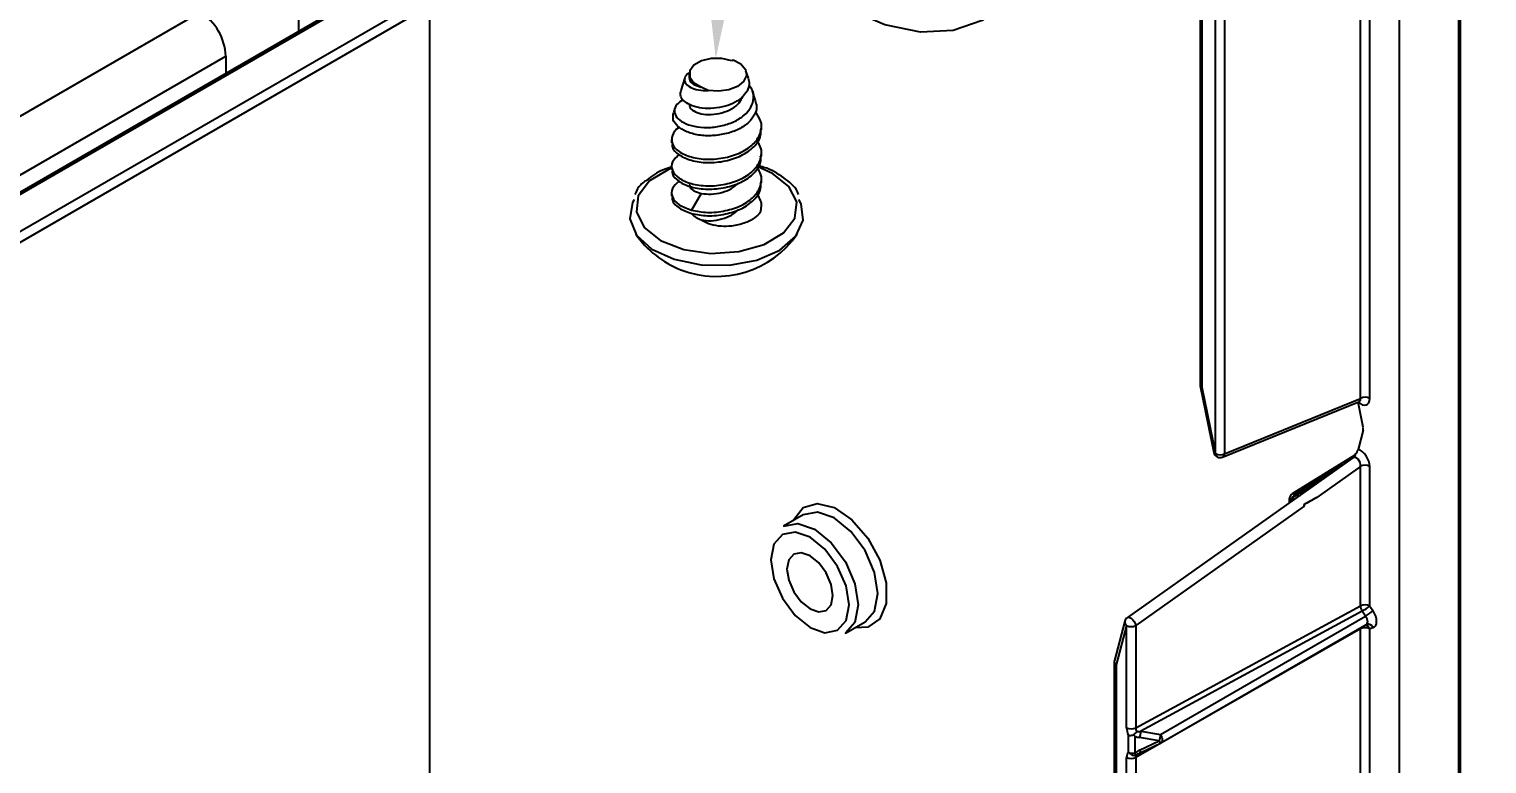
# Model space of a CAD drawing. Extents: x 0 to 6.45, y -6.24 to 0.
# Drawn here: x 2.409 to 4.65, y -3.379 to -2.25 of the extents above; entities that cross this region are included whole.
import ezdxf
from ezdxf import colors
from ezdxf.entities.mleader import LeaderData, LeaderLine
from ezdxf.math import Vec2, Vec3

# ---------------------------------------------------------------- set-up
doc = ezdxf.new("R2010")
doc.units = 0
doc.header["$LTSCALE"] = 0.5
doc.header["$MEASUREMENT"] = 0
for name, color, linetype in [('End Cap', 92, 'CONTINUOUS'), ('FAB DWG', 221, 'CONTINUOUS'), ('Hardware', 242, 'CONTINUOUS'), ('Housing', 150, 'CONTINUOUS')]:
    doc.layers.add(name, color=color, linetype=linetype)
doc.styles.get("Standard").update_dxf_attribs({"font": 'arial.ttf'})

msp = doc.modelspace()

# ---------------------------------------------------------------- linework, layer by layer
at = {"layer": 'End Cap', "transparency": 16777216}
for p, q in [((4.6098, -4.4366), (4.6098, -1.2966)), ((4.607, -4.4406), (4.607, -1.3006)), ((4.5161, -4.4641), (4.5161, -1.3531)), ((4.456, -2.8175), (4.456, -1.7382)), ((4.47, -1.7383), (4.47, -2.8176)), ((4.2331, -2.9024), (4.2331, -1.9019)), ((4.2471, -1.902), (4.2471, -2.9025)), ((2.824, -2.253), (2.824, -2.0346)), ((4.2093, -2.0225), (4.2093, -2.7963)), ((4.2122, -2.0265), (4.2122, -2.8004)), ((3.4917, -2.297), (3.4894, -2.2989)), ((4.2095, -2.7983), (4.2303, -2.9004)), ((4.2122, -2.8004), (4.2331, -2.9024)), ((4.2439, -2.9076), (4.4542, -2.822)), ((4.2471, -2.9025), (4.456, -2.8175)), ((4.46, -2.8619), (4.4521, -2.823)), ((4.46, -2.8661), (4.4521, -2.8958)), ((4.4441, -2.909), (4.0977, -3.1542)), ((4.4474, -2.9047), (4.351, -2.9643)), ((4.4446, -2.9084), (4.444, -2.909)), ((4.429, -2.9196), (4.3561, -2.9647)), ((4.456, -2.9219), (4.3886, -2.9696)), ((4.398, -2.9402), (4.4126, -2.9313)), ((4.456, -3.1363), (4.456, -2.9219)), ((4.47, -2.9219), (4.47, -3.1364)), ((4.3463, -2.9728), (4.3463, -2.9782)), ((4.348, -2.9761), (4.3485, -2.9767)), ((4.3501, -2.9715), (4.351, -2.9704)), ((4.3561, -2.9647), (4.3581, -2.9659)), ((4.3886, -2.9696), (4.3695, -2.9806)), ((3.5993, -2.9965), (3.5692, -3.0138)), ((4.3695, -2.9831), (4.1104, -3.1665)), ((4.3692, -2.9804), (4.3695, -2.9806)), ((4.3695, -2.9806), (4.3695, -2.9831)), ((4.1104, -3.3238), (4.456, -3.1363)), ((4.47, -3.1364), (4.4752, -3.144)), ((4.4586, -3.1445), (4.1181, -3.3291)), ((4.1483, -3.3342), (4.4638, -3.1521)), ((4.4638, -3.1521), (4.4586, -3.1445)), ((3.6642, -3.1784), (3.6943, -3.161)), ((4.0938, -3.1598), (4.0776, -3.2202)), ((4.0964, -3.1665), (4.0802, -3.2269)), ((4.0964, -3.3237), (4.0964, -3.1665)), ((4.1104, -3.1665), (4.1104, -3.3238)), ((4.456, -3.1715), (4.1104, -3.3694)), ((4.149, -3.3469), (4.4645, -3.1648)), ((4.456, -3.7488), (4.456, -3.1715)), ((4.4646, -3.1648), (4.4652, -3.1645)), ((4.4752, -3.1699), (4.47, -3.1715)), ((4.47, -3.1715), (4.47, -3.7488)), ((4.0773, -3.2228), (4.0773, -4.0379)), ((4.0802, -3.2269), (4.0802, -4.0419)), ((4.0992, -3.3611), (4.0992, -3.3352)), ((4.1089, -3.3367), (4.1089, -3.3626)), ((4.1466, -3.3438), (4.1164, -3.3387)), ((4.1181, -3.3291), (4.1483, -3.3342)), ((4.1164, -3.3583), (4.1466, -3.3438)), ((4.1182, -3.3617), (4.1483, -3.3473)), ((4.0964, -3.9361), (4.0964, -3.3693)), ((4.1104, -3.3694), (4.1104, -3.9362)), ((4.1181, -3.3616), (4.1182, -3.3617))]:
    msp.add_line(p, q, dxfattribs=at)
at = {"layer": 'End Cap', "transparency": 16777216, "flags": 128}
for points in [[(3.8749, -1.7043), (3.9122, -1.7752), (3.9416, -1.8489), (3.9617, -1.9225), (3.9719, -1.9934), (3.9719, -2.0595), (3.9617, -2.1187), (3.9416, -2.169), (3.9122, -2.2088), (3.8746, -2.2368), (3.8298, -2.2522), (3.7794, -2.2544), (3.7249, -2.2434), (3.6682, -2.2195), (3.611, -2.1835), (3.5929, -2.1697)], [(4.398, -2.9402), (4.3991, -2.9408), (4.3991, -2.9408)], [(3.584, -3.0053), (3.5846, -3.0037), (3.599, -2.9852), (3.6208, -2.9788), (3.647, -2.9853), (3.6742, -3.0039), (3.6986, -3.0321), (3.717, -3.066), (3.7268, -3.101), (3.7268, -3.1326), (3.717, -3.1562), (3.6986, -3.1689), (3.679, -3.1699)], [(3.6943, -3.161), (3.6943, -3.161), (3.7088, -3.1443), (3.714, -3.1175), (3.7088, -3.0849), (3.6943, -3.0513), (3.6725, -3.0219), (3.6468, -3.0012), (3.6211, -2.9922), (3.5993, -2.9965)], [(3.6698, -3.1349), (3.6652, -3.1057), (3.6522, -3.0756), (3.6327, -3.0493), (3.6097, -3.0308), (3.5867, -3.0228), (3.5672, -3.0266), (3.5541, -3.0416), (3.5496, -3.0655), (3.5541, -3.0947), (3.5672, -3.1247), (3.5867, -3.151), (3.6097, -3.1696), (3.6327, -3.1776), (3.6522, -3.1738), (3.6652, -3.1588), (3.6698, -3.1349)], [(3.5692, -3.0138), (3.591, -3.0096), (3.6167, -3.0185), (3.6424, -3.0393), (3.6642, -3.0687), (3.6788, -3.1022), (3.6839, -3.1349)], [(3.645, -3.1206), (3.6423, -3.1034), (3.6347, -3.0857), (3.6232, -3.0703), (3.6097, -3.0594), (3.5961, -3.0547), (3.5847, -3.0569), (3.577, -3.0657), (3.5743, -3.0798), (3.577, -3.097), (3.5847, -3.1146), (3.5961, -3.1301), (3.6097, -3.141), (3.6232, -3.1457), (3.6347, -3.1435), (3.6423, -3.1347), (3.645, -3.1206)], [(3.6839, -3.1349), (3.6788, -3.1616), (3.6642, -3.1784), (3.6642, -3.1784)], [(4.0977, -3.1542), (4.0988, -3.1538), (4.101, -3.1541), (4.1034, -3.1554), (4.1059, -3.1577), (4.108, -3.1605), (4.1096, -3.1636), (4.1104, -3.1665)], [(4.4638, -3.1521), (4.465, -3.1541), (4.4659, -3.1561), (4.4664, -3.1582), (4.4666, -3.1602), (4.4664, -3.1619), (4.4659, -3.1634), (4.465, -3.1644), (4.4645, -3.1648)], [(4.4752, -3.1699), (4.4775, -3.1687), (4.4793, -3.1666), (4.4804, -3.1637), (4.4807, -3.1602), (4.4804, -3.1563), (4.4793, -3.1521), (4.4775, -3.148), (4.4752, -3.144)], [(4.1483, -3.3342), (4.1495, -3.3362), (4.1503, -3.3383), (4.1509, -3.3404), (4.1511, -3.3423), (4.1509, -3.3441), (4.1503, -3.3455), (4.1495, -3.3466), (4.149, -3.3469)]]:
    msp.add_lwpolyline(points, dxfattribs=at)
at = {"layer": 'End Cap', "transparency": 16777216}
for centre, radius, start, end in [((4.2193, -2.7963), 0.01, 180, 191.5647), ((4.2142, -2.7959), 0.00494, 185.0787, 246.2415), ((4.2125, -2.7972), 0.00323, 200.668, 264.7132), ((4.4629, -2.8312), 0.0154, 62.6565, 116.7662), ((4.2401, -2.8984), 0.01, 191.5647, 292.1465), ((4.2334, -2.8992), 0.00323, 200.668, 264.7132), ((4.2401, -2.8887), 0.0154, 242.6565, 296.7662), ((4.2414, -2.9025), 0.00566, 296.0173, 0.2409), ((4.4629, -2.9356), 0.0154, 62.6565, 116.7662), ((4.3563, -2.9728), 0.01, 121.7291, 180), ((4.3506, -2.9726), 0.0043, 182.7022, 234.0979), ((4.3621, -2.9798), 0.0146, 145.2176, 165.0847), ((4.3426, -2.9796), 0.0111, 30.2078, 46.9629), ((4.3532, -2.9688), 0.00501, 54.4735, 116.3416), ((4.3642, -2.9771), 0.0148, 122.837, 153.0094), ((4.3412, -2.98), 0.0137, 29.2314, 44.5363), ((4.3612, -2.9608), 0.00592, 239.4413, 287.6716), ((4.4629, -3.1501), 0.0154, 62.6565, 116.7662), ((4.4711, -3.1359), 0.0152, 181.5623, 214.3777), ((4.4214, -3.08), 0.0744, 299.9931, 310.7456), ((4.1034, -3.1624), 0.01, 125.2969, 165.0011), ((4.4266, -3.0876), 0.0744, 299.9931, 310.7456), ((4.1005, -3.161), 0.00685, 169.7358, 232.6806), ((4.1035, -3.1528), 0.0154, 242.6565, 296.7662), ((4.4635, -3.1713), 0.00752, 166.7136, 181.3656), ((4.4629, -3.1852), 0.0154, 62.6565, 116.7662), ((4.4612, -3.1752), 0.00954, 22.8097, 81.1188), ((4.4671, -3.1729), 0.00867, 20.1626, 102.7357), ((4.0873, -3.2228), 0.01, 165.0011, 180), ((4.0822, -3.2223), 0.00494, 185.0787, 246.2415), ((4.0843, -3.2214), 0.00685, 169.7358, 232.6806), ((4.1035, -3.31), 0.0154, 242.6565, 296.7662), ((4.0949, -3.3299), 0.0232, 337.7408, 1.9215), ((4.1251, -3.335), 0.0232, 337.7408, 1.9215), ((4.1063, -3.3475), 0.0154, 242.6428, 279.7711), ((4.1079, -3.356), 0.0101, 210.6572, 293.2771), ((4.1704, -3.3332), 0.0595, 204.851, 208.5613), ((4.2006, -3.3188), 0.0595, 204.851, 208.5613), ((4.144, -3.3382), 0.01, 295.595, 299.9973), ((4.1035, -3.3556), 0.0154, 242.6565, 296.7662), ((4.1158, -3.3577), 0.00847, 215.1978, 242.4892)]:
    msp.add_arc(centre, radius, start, end, dxfattribs=at)
for centre, major_axis, ratio, start_param, end_param in [((4.4559, -2.8094), (-0.0099, 0.0175), 0.576016, 2.094048, 3.934446), ((4.4488, -2.8134), (-0.00592, 0.00831), 0.506162, 3.022569, 3.89038), ((4.4532, -2.8601), (-0.005, 0.00866), 0.577382, 3.66515, 4.188667), ((4.4488, -2.9179), (-0.00377, 0.00943), 0.657617, 4.035457, 6.439785), ((4.4559, -2.9138), (-0.0099, 0.0175), 0.578664, 3.936819, 5.777217), ((4.4443, -2.9293), (0.1266, 0.0722), 0.096871, 1.889167, 2.261918), ((4.3816, -2.9654), (0.0633, 0.0361), 0.096871, 4.459728, 4.766657), ((4.3624, -2.979), (-0.00495, 0.00873), 0.578664, 3.936819, 4.243748), ((4.1105, -3.3319), (-0.01, 0.0173), 0.577247, 0.7853, 1.433193), ((4.1407, -3.3222), (0.0398, 0.0069), 0.399844, 3.720358, 3.98888), ((4.1176, -3.3278), (-0.00524, 0.00853), 0.57904, 0.769672, 1.417564), ((4.1381, -3.3167), (0.0328, 0.0105), 0.225845, 3.72057, 3.989092), ((4.1105, -3.3775), (-0.01, 0.0173), 0.577517, 0.137641, 0.785534), ((4.1407, -3.3672), (0.0397, 0.0078), 0.397023, 2.147292, 2.415814), ((4.1176, -3.3734), (-0.00503, 0.00864), 0.595586, 0.135346, 0.783238), ((4.1381, -3.3617), (0.0328, 0.0113), 0.223705, 2.145109, 2.413631)]:
    msp.add_ellipse(centre, major_axis=major_axis, ratio=ratio, start_param=start_param, end_param=end_param, dxfattribs=at)
for points, knots in [([(4.454, -2.8222), (4.4547, -2.8221), (4.4554, -2.8219), (4.4551, -2.8218), (4.4551, -2.8218)], [0, 0, 0, 0, 0.913873, 1, 1, 1, 1]), ([(4.4446, -2.9084), (4.4454, -2.9073), (4.4477, -2.9044), (4.4506, -2.9), (4.4516, -2.897), (4.4521, -2.8958)], [0, 0, 0, 0, 0.2505174, 0.686687, 1, 1, 1, 1]), ([(4.351, -2.9704), (4.3516, -2.9699), (4.3526, -2.9692), (4.3546, -2.9681), (4.3566, -2.967), (4.3577, -2.9662), (4.3581, -2.9659)], [0, 0, 0, 0, 0.2846687, 0.4357061, 0.7736314, 1, 1, 1, 1]), ([(4.0992, -3.3352), (4.0993, -3.3352), (4.1001, -3.3354), (4.1021, -3.3355), (4.105, -3.3351), (4.1068, -3.3346), (4.1074, -3.3344)], [0, 0, 0, 0, 0.01719, 0.406515, 0.785971, 1, 1, 1, 1]), ([(4.1074, -3.3344), (4.1083, -3.3336), (4.1099, -3.332), (4.1113, -3.3303), (4.1119, -3.3295), (4.1119, -3.3295)], [0, 0, 0, 0, 0.516727, 0.980694, 1, 1, 1, 1]), ([(4.1089, -3.3367), (4.1089, -3.3367), (4.1084, -3.3359), (4.1079, -3.3352), (4.1074, -3.3344)], [0, 0, 0, 0, 0.04087, 1, 1, 1, 1])]:
    msp.add_open_spline(points, degree=3, knots=knots, dxfattribs=at)
at = {"layer": 'Hardware', "transparency": 16777216}
for p, q in [((3.4173, -2.3247), (3.4109, -2.3444)), ((3.4241, -2.319), (3.4241, -2.3254)), ((3.5149, -2.3253), (3.5112, -2.3141)), ((3.4529, -2.3445), (3.4426, -2.3391)), ((3.5261, -2.3594), (3.5214, -2.3453)), ((3.4021, -2.3712), (3.3997, -2.3786)), ((3.397, -2.4198), (3.397, -2.4249)), ((3.535, -2.4045), (3.535, -2.3994)), ((3.535, -2.4453), (3.535, -2.4402)), ((3.397, -2.4606), (3.397, -2.4657)), ((3.535, -2.4861), (3.535, -2.481)), ((3.397, -2.5015), (3.397, -2.5066)), ((3.4426, -2.5024), (3.4275, -2.5281))]:
    msp.add_line(p, q, dxfattribs=at)
at = {"layer": 'Hardware', "transparency": 16777216, "flags": 128}
for points in [[(3.4894, -2.2989), (3.4744, -2.2953), (3.458, -2.2953), (3.4429, -2.2988), (3.4312, -2.3055), (3.4249, -2.3142), (3.4249, -2.3237), (3.4311, -2.3324), (3.4426, -2.3391)], [(3.4917, -2.297), (3.5034, -2.3035), (3.5104, -2.312), (3.5119, -2.3213), (3.5076, -2.3304), (3.4982, -2.338), (3.4848, -2.3433), (3.469, -2.3455), (3.4529, -2.3445)], [(3.3632, -2.4832), (3.3457, -2.5059), (3.3428, -2.5307), (3.3547, -2.5546), (3.38, -2.5747), (3.4157, -2.5886), (3.4575, -2.5946), (3.5003, -2.5919), (3.539, -2.581), (3.5689, -2.5631), (3.5863, -2.5404), (3.5893, -2.5156), (3.5774, -2.4917), (3.5521, -2.4716), (3.5295, -2.4617)], [(3.3965, -2.4639), (3.3931, -2.4653), (3.3632, -2.4832)], [(3.3394, -2.5116), (3.3369, -2.5164), (3.3326, -2.5417), (3.3428, -2.5664), (3.3664, -2.5879), (3.4008, -2.6037), (3.4422, -2.6123), (3.4862, -2.6127), (3.528, -2.6048), (3.5632, -2.5894), (3.5877, -2.5683), (3.5991, -2.5438), (3.5961, -2.5184), (3.5927, -2.5117)]]:
    msp.add_lwpolyline(points, dxfattribs=at)
at = {"layer": 'Hardware', "transparency": 16777216}
for centre, radius, start, end in [((3.454, -2.5106), 0.0346, 221.7739, 250.7601), ((3.466, -2.479), 0.151, 214.7003, 248.7618), ((3.466, -2.479), 0.151, 248.7618, 325.2997)]:
    msp.add_arc(centre, radius, start, end, dxfattribs=at)
for points, knots in [([(3.5144, -2.3254), (3.5152, -2.3282), (3.5172, -2.3348), (3.5137, -2.3454), (3.5051, -2.3561), (3.4916, -2.3646), (3.475, -2.3701), (3.457, -2.3725), (3.4395, -2.3713), (3.4247, -2.3666), (3.4144, -2.3598), (3.4094, -2.3519), (3.4108, -2.3467), (3.4115, -2.3445)], [0, 0, 0, 0, 0.066732, 0.156581, 0.249872, 0.343519, 0.436816, 0.533046, 0.630041, 0.726776, 0.825938, 0.926277, 1, 1, 1, 1]), ([(3.4248, -2.3171), (3.4234, -2.3179), (3.4187, -2.3204), (3.4161, -2.3265), (3.4178, -2.3339), (3.4256, -2.3397), (3.4375, -2.3439), (3.4478, -2.3443), (3.4529, -2.3445)], [0, 0, 0, 0, 0.077112, 0.268229, 0.459026, 0.640872, 0.82291, 1, 1, 1, 1]), ([(3.4249, -2.3254), (3.4247, -2.3265), (3.4243, -2.3301), (3.4302, -2.3353), (3.4385, -2.3379), (3.4426, -2.3391)], [0, 0, 0, 0, 0.192218, 0.601697, 1, 1, 1, 1]), ([(3.4146, -2.3584), (3.4112, -2.3607), (3.4036, -2.3656), (3.4001, -2.3756), (3.4037, -2.3858), (3.4147, -2.3941), (3.4312, -2.4), (3.4514, -2.4019), (3.4727, -2.3993), (3.4928, -2.393), (3.5091, -2.383), (3.5199, -2.3701), (3.5239, -2.3562), (3.5224, -2.3442), (3.5173, -2.3378), (3.5156, -2.3357)], [0, 0, 0, 0, 0.071088, 0.157567, 0.243684, 0.326578, 0.409818, 0.492811, 0.572435, 0.652442, 0.732297, 0.808662, 0.885442, 0.962076, 1, 1, 1, 1]), ([(3.5253, -2.3597), (3.5262, -2.3621), (3.5289, -2.3689), (3.5257, -2.3807), (3.5165, -2.3936), (3.501, -2.4042), (3.4813, -2.4111), (3.4596, -2.4144), (3.4381, -2.4134), (3.4194, -2.4081), (3.4057, -2.3998), (3.3981, -2.3895), (3.3993, -2.3822), (3.3999, -2.3787)], [0, 0, 0, 0, 0.048414, 0.139339, 0.232379, 0.326281, 0.420044, 0.515514, 0.612185, 0.708778, 0.806684, 0.906123, 1, 1, 1, 1]), ([(3.4249, -2.3662), (3.4247, -2.3674), (3.4242, -2.3709), (3.4303, -2.376), (3.442, -2.3805), (3.4575, -2.3817), (3.4742, -2.379), (3.4897, -2.373), (3.5015, -2.364), (3.5048, -2.3567), (3.5063, -2.3533)], [0, 0, 0, 0, 0.065042, 0.2036, 0.338376, 0.473152, 0.61171, 0.744428, 0.881701, 1, 1, 1, 1]), ([(3.4094, -2.4011), (3.4092, -2.4012), (3.4025, -2.4041), (3.3972, -2.4131), (3.3964, -2.4265), (3.407, -2.4385), (3.4265, -2.4473), (3.452, -2.451), (3.4795, -2.4483), (3.5051, -2.4399), (3.5248, -2.4261), (3.5352, -2.4087), (3.5361, -2.3915), (3.5288, -2.3815), (3.5255, -2.377)], [0, 0, 0, 0, 0.003148, 0.096395, 0.186676, 0.280758, 0.372381, 0.464003, 0.558085, 0.648366, 0.741614, 0.834862, 0.925143, 1, 1, 1, 1]), ([(3.3983, -2.4249), (3.398, -2.427), (3.3973, -2.4336), (3.4073, -2.4436), (3.4264, -2.4524), (3.452, -2.4562), (3.4795, -2.4534), (3.5052, -2.445), (3.5244, -2.4312), (3.5347, -2.4166), (3.534, -2.4075), (3.5338, -2.4045)], [0, 0, 0, 0, 0.059914, 0.1873161, 0.3113874, 0.4354588, 0.5628608, 0.6851154, 0.8113874, 0.9376594, 1, 1, 1, 1]), ([(3.4083, -2.4428), (3.4043, -2.4464), (3.3962, -2.4537), (3.3967, -2.4674), (3.407, -2.4793), (3.4265, -2.4882), (3.452, -2.4919), (3.4795, -2.4891), (3.5051, -2.4808), (3.5249, -2.4669), (3.5351, -2.4496), (3.5364, -2.4339), (3.5304, -2.4254), (3.5283, -2.4224)], [0, 0, 0, 0, 0.091917, 0.185206, 0.282422, 0.377096, 0.471771, 0.568987, 0.662276, 0.758629, 0.854983, 0.948272, 1, 1, 1, 1]), ([(3.396, -2.4623), (3.392, -2.4635), (3.3771, -2.4679), (3.3666, -2.476), (3.359, -2.482)], [0, 0, 0, 0, 0.269906, 1, 1, 1, 1]), ([(3.3983, -2.4657), (3.398, -2.4678), (3.3973, -2.4745), (3.4073, -2.4844), (3.4264, -2.4933), (3.452, -2.497), (3.4795, -2.4942), (3.5052, -2.4859), (3.5244, -2.472), (3.5347, -2.4574), (3.534, -2.4483), (3.5338, -2.4453)], [0, 0, 0, 0, 0.059914, 0.1873161, 0.3113874, 0.4354588, 0.5628608, 0.6851154, 0.8113874, 0.9376594, 1, 1, 1, 1]), ([(3.4275, -2.5281), (3.4355, -2.5297), (3.4517, -2.5329), (3.4796, -2.5299), (3.5051, -2.5216), (3.5249, -2.5077), (3.5351, -2.4904), (3.5362, -2.4741), (3.5297, -2.4649), (3.5271, -2.4612)], [0, 0, 0, 0, 0.14934, 0.302689, 0.449842, 0.601831, 0.75382, 0.900974, 1, 1, 1, 1]), ([(3.5921, -2.504), (3.5914, -2.5023), (3.5876, -2.4924), (3.5694, -2.4779), (3.5485, -2.4646), (3.5331, -2.4608), (3.5302, -2.4601)], [0, 0, 0, 0, 0.083537, 0.483505, 0.90227, 1, 1, 1, 1]), ([(3.359, -2.482), (3.358, -2.4826), (3.3518, -2.4863), (3.3449, -2.4937), (3.3417, -2.5012), (3.3405, -2.5041)], [0, 0, 0, 0, 0.107339, 0.658212, 1, 1, 1, 1]), ([(3.4083, -2.4836), (3.4043, -2.4872), (3.3962, -2.4946), (3.3968, -2.5082), (3.4067, -2.5204), (3.4206, -2.5256), (3.4275, -2.5281)], [0, 0, 0, 0, 0.24375, 0.491136, 0.748938, 1, 1, 1, 1]), ([(3.4275, -2.5332), (3.4355, -2.5348), (3.4517, -2.538), (3.4796, -2.535), (3.5052, -2.5267), (3.5245, -2.5128), (3.5347, -2.4982), (3.534, -2.4891), (3.5338, -2.4861)], [0, 0, 0, 0, 0.180176, 0.365188, 0.542726, 0.726098, 0.909469, 1, 1, 1, 1]), ([(3.4426, -2.5024), (3.4475, -2.5031), (3.4574, -2.5044), (3.4742, -2.5014), (3.4896, -2.4958), (3.4965, -2.4895), (3.4998, -2.4865)], [0, 0, 0, 0, 0.253645, 0.514407, 0.76418, 1, 1, 1, 1]), ([(3.3983, -2.5066), (3.3981, -2.5087), (3.3973, -2.5153), (3.407, -2.5255), (3.4207, -2.5307), (3.4275, -2.5332)], [0, 0, 0, 0, 0.1924099, 0.6015532, 1, 1, 1, 1]), ([(3.4249, -2.4887), (3.4247, -2.4898), (3.4243, -2.4934), (3.4302, -2.4987), (3.4385, -2.5012), (3.4426, -2.5024)], [0, 0, 0, 0, 0.192218, 0.601697, 1, 1, 1, 1]), ([(3.5335, -2.5314), (3.5348, -2.5252), (3.5367, -2.5158), (3.5305, -2.5071), (3.5283, -2.504)], [0, 0, 0, 0, 0.650371, 1, 1, 1, 1]), ([(3.4426, -2.5432), (3.4475, -2.5439), (3.4574, -2.5452), (3.4742, -2.5422), (3.4896, -2.5366), (3.4965, -2.5303), (3.4998, -2.5273)], [0, 0, 0, 0, 0.253645, 0.514407, 0.76418, 1, 1, 1, 1]), ([(3.5335, -2.5314), (3.5308, -2.5344), (3.5248, -2.5411), (3.5092, -2.5487), (3.4909, -2.553), (3.4728, -2.5535), (3.457, -2.5506), (3.4474, -2.5465), (3.4433, -2.5437), (3.4426, -2.5432)], [0, 0, 0, 0, 0.158632, 0.348332, 0.535917, 0.682494, 0.829173, 0.972991, 1, 1, 1, 1])]:
    msp.add_open_spline(points, degree=3, knots=knots, dxfattribs=at)
at = {"layer": 'Housing', "transparency": 16777216}
for p, q in [((2.963, -2.1728), (1.079, -3.2604)), ((1.0793, -3.2636), (2.968, -2.1733)), ((3.0175, -2.2019), (1.0825, -3.3189)), ((1.0833, -3.3348), (3.0246, -2.2141)), ((3.0246, -2.2141), (3.0246, -4.7053)), ((2.6728, -2.224), (1.0688, -3.1499)), ((1.0771, -3.235), (2.7117, -2.2914)), ((2.7117, -2.2914), (2.7117, -2.3179))]:
    msp.add_line(p, q, dxfattribs=at)
msp.add_arc((2.6272, -2.2952), 0.0845, 2.6055, 57.3945, dxfattribs=at)

# ---------------------------------------------------------------- leaders
at = {"layer": 'FAB DWG', "transparency": 16777216}
ml = msp.add_multileader_mtext('Standard', dxfattribs=at)
ml.set_content('\\A1;#6-20 X {\\H0.7x;\\S1/4;}" SCREW', color=256)
ml.set_leader_properties()
ml.build(insert=Vec2(0, 0))
ml.multileader.update_dxf_attribs({"dogleg_length": 0.36, "arrow_head_size": 0.15})
ctx = ml.context
ctx.base_point, ctx.char_height, ctx.arrow_head_size, ctx.landing_gap_size, ctx.plane_origin = Vec3(3.7982, -0.3084), 0.188, 0.15, 0.09, Vec3(3.3225, -2.8667)
notes = []
notes.append((ctx, [(0, (1, 1, 0), (3.5643, -0.3084), (1, 0), 0.2339, [(0, [(3.4648, -2.2953)], 0, [])])]))
ctx.mtext.insert, ctx.mtext.width, ctx.mtext.defined_height, ctx.mtext.flow_direction = Vec3(3.8882, -0.2128), 2.307685, 0.426, 5
for ctx, leaders in notes:
    for number, flags, end, landing, length, lines in leaders:
        leader = LeaderData()
        leader.index, (leader.has_last_leader_line, leader.has_dogleg_vector, leader.attachment_direction) = number, flags
        leader.last_leader_point, leader.dogleg_vector, leader.dogleg_length = Vec3(end), Vec3(landing), length
        for number, points, colour, breaks in lines:
            line = LeaderLine()
            line.index, line.vertices, line.color, line.breaks = number, Vec3.list(points), colors.encode_raw_color(colour), breaks
            leader.lines.append(line)
        ctx.leaders.append(leader)

doc.saveas('drawing.dxf')
